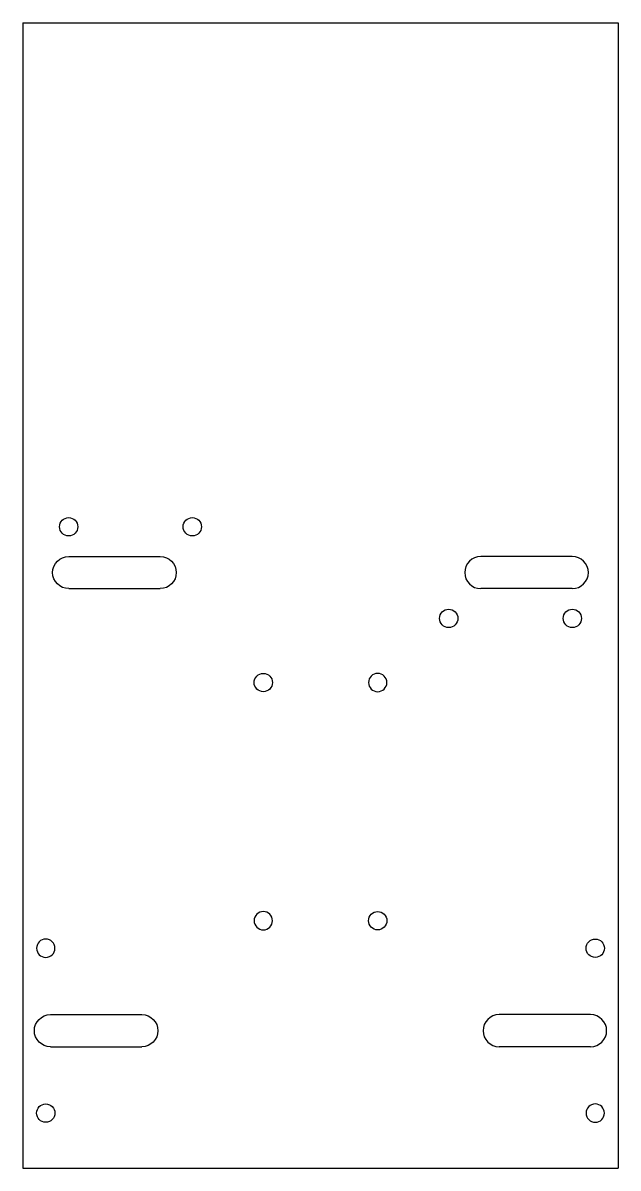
# Model space of a CAD drawing. Extents: x -65 to 65, y -125 to 125.
import ezdxf

# ---------------------------------------------------------------- set-up
doc = ezdxf.new("R2010")
doc.units = 0
doc.layers.add('VISIBLE', color=7, linetype='CONTINUOUS')

msp = doc.modelspace()

# ---------------------------------------------------------------- linework, layer by layer
at = {"layer": 'VISIBLE'}
for p, q in [((-65, 125), (-65, -125)), ((-65, 125), (65, 125)), ((65, 125), (65, -125)), ((-55, 8.5), (-35, 8.5)), ((55, 8.5), (35, 8.5)), ((-55, 1.5), (-35, 1.5)), ((55, 1.5), (35, 1.5)), ((-59, -91.5), (-39, -91.5)), ((59, -91.5), (39, -91.5)), ((-59, -98.5), (-39, -98.5)), ((59, -98.5), (39, -98.5)), ((-65, -125), (65, -125))]:
    msp.add_line(p, q, dxfattribs=at)
for centre in [(-55, 15), (-28, 15), (28, -5), (55, -5), (-12.5, -19), (12.5, -71), (60, -77), (-60, -113)]:
    msp.add_circle(centre, 2, dxfattribs=at)
at = {"layer": 'VISIBLE', "extrusion": (0, 0, -1)}
for centre in [(-12.5, -19), (12.5, -71), (60, -77), (-60, -113)]:
    msp.add_circle(centre, 2, dxfattribs=at)
for centre, start, end in [((55, 5), 270, 90), ((35, 5), 90, 270), ((59, -95), 270, 90), ((39, -95), 90, 270)]:
    msp.add_arc(centre, 3.5, start, end, dxfattribs=at)
at = {"layer": 'VISIBLE'}
for centre, start, end in [((35, 5), 90, 270), ((55, 5), 270, 90), ((39, -95), 90, 270), ((59, -95), 270, 90)]:
    msp.add_arc(centre, 3.5, start, end, dxfattribs=at)

doc.saveas('drawing.dxf')
